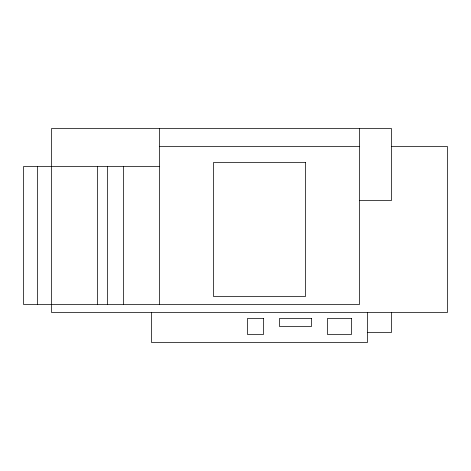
<?xml version="1.0" encoding="UTF-8"?>
<svg xmlns="http://www.w3.org/2000/svg" width="471" height="471" viewBox="0 0 471 471"><rect width="100%" height="100%" fill="white"/><g stroke="black" fill="none" stroke-linecap="round" stroke-linejoin="round"><path stroke-width="0.71" d="M159.516 146.522L359.473 146.522M391.466 146.522L447.45 146.522L447.45 312.479L51.545 312.479L51.545 128.524L391.466 128.524L391.466 200.511L359.473 200.511M159.516 166.516L23.55 166.516L23.55 304.484L359.473 304.484L359.473 128.524M367.468 332.479L391.466 332.479L391.466 312.479M367.468 312.479L367.468 342.476L151.521 342.476L151.521 312.479M159.516 128.524L159.516 304.484M123.526 166.516L123.526 304.484M107.529 166.516L107.529 304.484M97.532 166.516L97.532 304.484M37.545 166.516L37.545 304.484M305.485 162.519L213.504 162.519L213.504 296.489L305.485 296.489L305.485 162.519M263.495 318.478L247.499 318.478L247.499 334.475L263.495 334.475L263.495 318.478M311.484 318.478L279.491 318.478L279.491 326.48L311.484 326.48L311.484 318.478M351.472 318.478L327.48 318.478L327.48 334.475L351.472 334.475L351.472 318.478"/></g></svg>
